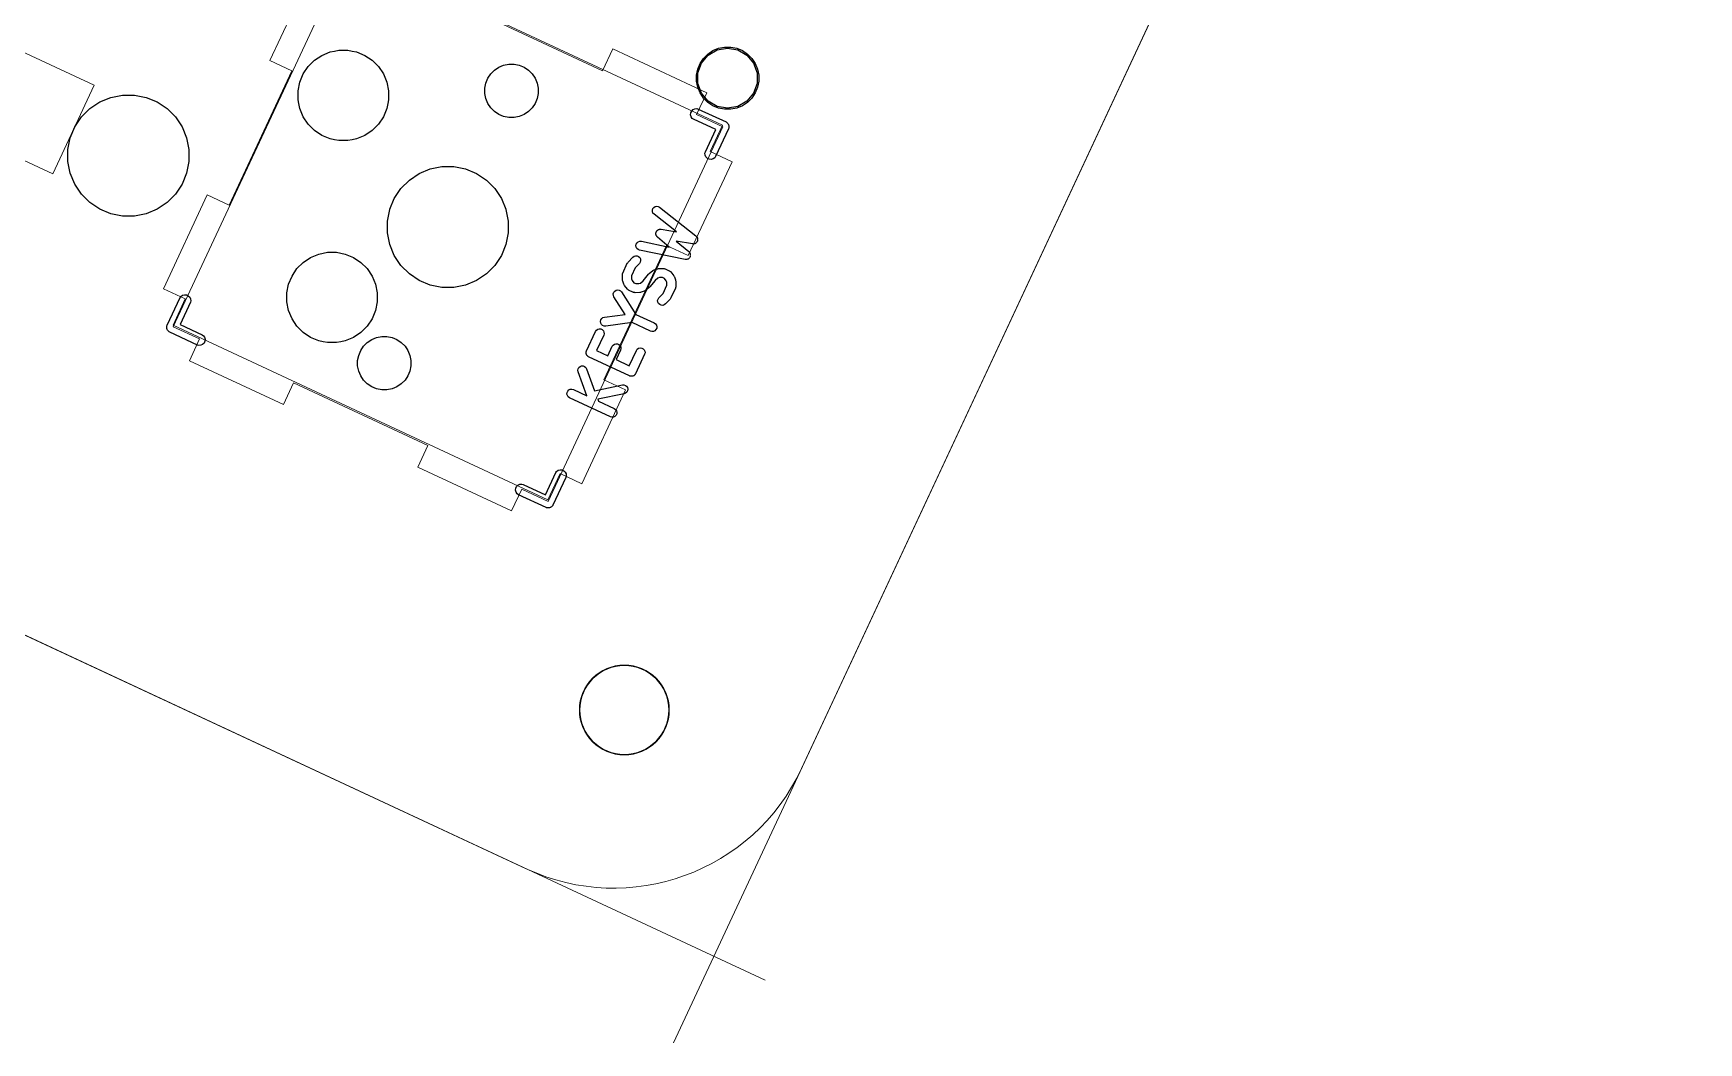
# Model space of a CAD drawing. Header units: millimetres. Extents: x 13 to 222, y -3 to 195.
# Drawn here: x 165 to 221.3, y -3.2 to 30.9 of the extents above; entities that cross this region are included whole.
import ezdxf

# ---------------------------------------------------------------- set-up
doc = ezdxf.new("R2010")
doc.units = ezdxf.units.MM
doc.header["$MEASUREMENT"] = 0
doc.layers.add('Ergodox plate', color=7, linetype='Continuous', lineweight=0, true_color=0xf6921e)
doc.layers.add('Orig switch cut', color=7, linetype='Continuous', lineweight=0, true_color=0xde3535)
doc.layers.add('Mask', color=134, linetype='Continuous')
doc.layers.add('Silk', color=142, linetype='Continuous')

msp = doc.modelspace()

# ---------------------------------------------------------------- linework, layer by layer
at = {"layer": 'Ergodox plate'}
msp.add_lwpolyline([(176.097, 171.874), (176.097, 92.985, 0.291482), (180.139, 86.641), (213.549, 71.063, -0.414222), (216.936, 61.76), (190.971, 6.079, -0.414191), (181.669, 2.693), (102.101, 39.788, 0.108514), (99.143, 40.444), (22.011, 40.444, -0.414214)], format="xyb", dxfattribs=at)
for points in [[(165.676, 26.179), (153.016, 32.082), (154.411, 35.074), (167.073, 29.171)], [(188.302, 27.82), (187.886, 26.931), (188.622, 26.588), (187.144, 23.416), (186.407, 23.759), (184.291, 19.22), (185.028, 18.877), (183.547, 15.704), (182.811, 16.047), (182.397, 15.158), (169.735, 21.064), (170.151, 21.953), (169.415, 22.296), (170.893, 25.468), (171.63, 25.125), (173.745, 29.664), (173.009, 30.007), (174.49, 33.179), (175.226, 32.837), (175.64, 33.726)]]:
    msp.add_lwpolyline(points, close=True, dxfattribs=at)
msp.add_circle((184.983, 8.058), 1.5, dxfattribs=at)
at = {"layer": 'Mask', "linetype": 'Continuous'}
for p, q in [((187.974, 30.342), (188.166, 30.421)), ((188.166, 30.421), (188.369, 30.462)), ((188.369, 30.462), (188.576, 30.462)), ((188.576, 30.462), (188.779, 30.421)), ((188.779, 30.421), (188.97, 30.342)), ((174.305, 29.803), (174.518, 30.015)), ((174.518, 30.015), (174.768, 30.182)), ((174.768, 30.182), (175.045, 30.297)), ((175.045, 30.297), (175.193, 30.326)), ((175.193, 30.326), (175.34, 30.356)), ((175.34, 30.356), (175.641, 30.356)), ((175.641, 30.356), (175.788, 30.326)), ((175.788, 30.326), (175.935, 30.297)), ((175.935, 30.297), (176.213, 30.182)), ((176.213, 30.182), (176.463, 30.015)), ((176.463, 30.015), (176.676, 29.803)), ((180.741, 29.783), (180.905, 29.851)), ((180.905, 29.851), (181.079, 29.886)), ((181.079, 29.886), (181.257, 29.886)), ((181.257, 29.886), (181.431, 29.851)), ((181.431, 29.851), (181.595, 29.783)), ((187.462, 29.717), (187.541, 29.909)), ((187.541, 29.909), (187.656, 30.081)), ((187.656, 30.081), (187.802, 30.227)), ((187.802, 30.227), (187.974, 30.342)), ((188.97, 30.342), (189.142, 30.227)), ((189.142, 30.227), (189.289, 30.081)), ((189.289, 30.081), (189.404, 29.909)), ((189.404, 29.909), (189.483, 29.717)), ((173.964, 28.98), (174.023, 29.275)), ((174.023, 29.275), (174.138, 29.553)), ((174.023, 29.275), (174.023, 29.275)), ((174.138, 29.553), (174.305, 29.803)), ((176.676, 29.803), (176.843, 29.553)), ((176.843, 29.553), (176.958, 29.275)), ((176.958, 29.275), (176.958, 29.275)), ((176.958, 29.275), (177.016, 28.98)), ((180.301, 29.248), (180.369, 29.412)), ((180.369, 29.412), (180.468, 29.559)), ((180.468, 29.559), (180.593, 29.685)), ((180.593, 29.685), (180.741, 29.783)), ((181.595, 29.783), (181.742, 29.685)), ((181.742, 29.685), (181.868, 29.559)), ((181.868, 29.559), (181.966, 29.412)), ((181.966, 29.412), (182.034, 29.248)), ((187.421, 29.514), (187.462, 29.717)), ((187.421, 29.307), (187.421, 29.514)), ((187.462, 29.104), (187.421, 29.307)), ((189.483, 29.717), (189.523, 29.514)), ((189.523, 29.307), (189.483, 29.104)), ((189.523, 29.514), (189.523, 29.307)), ((167.261, 28.609), (167.633, 28.764)), ((167.633, 28.764), (168.028, 28.842)), ((167.633, 28.764), (167.633, 28.764)), ((167.633, 28.764), (167.633, 28.764)), ((168.028, 28.842), (168.431, 28.842)), ((168.431, 28.842), (168.826, 28.764)), ((168.826, 28.764), (168.826, 28.764)), ((168.826, 28.764), (168.826, 28.764)), ((168.826, 28.764), (169.198, 28.609)), ((173.964, 28.679), (173.964, 28.98)), ((177.016, 28.98), (177.016, 28.679)), ((180.267, 29.074), (180.301, 29.248)), ((180.267, 28.896), (180.267, 29.074)), ((180.301, 28.722), (180.267, 28.896)), ((180.369, 28.558), (180.301, 28.722)), ((182.034, 28.722), (181.966, 28.558)), ((182.034, 29.248), (182.069, 29.074)), ((182.069, 28.896), (182.034, 28.722)), ((182.069, 29.074), (182.069, 28.896)), ((187.541, 28.913), (187.462, 29.104)), ((187.656, 28.741), (187.541, 28.913)), ((187.802, 28.595), (187.656, 28.741)), ((189.289, 28.741), (189.142, 28.595)), ((189.404, 28.913), (189.289, 28.741)), ((189.483, 29.104), (189.404, 28.913)), ((166.641, 28.101), (166.926, 28.386)), ((166.926, 28.386), (167.261, 28.609)), ((169.198, 28.609), (169.533, 28.386)), ((169.533, 28.386), (169.818, 28.101)), ((173.988, 28.558), (173.964, 28.679)), ((174.023, 28.385), (173.988, 28.558)), ((174.138, 28.107), (174.023, 28.385)), ((176.958, 28.385), (176.843, 28.107)), ((176.992, 28.558), (176.958, 28.385)), ((177.016, 28.679), (176.992, 28.558)), ((180.468, 28.411), (180.369, 28.558)), ((180.593, 28.285), (180.468, 28.411)), ((180.741, 28.186), (180.593, 28.285)), ((180.905, 28.118), (180.741, 28.186)), ((181.595, 28.186), (181.431, 28.118)), ((181.742, 28.285), (181.595, 28.186)), ((181.868, 28.411), (181.742, 28.285)), ((181.966, 28.558), (181.868, 28.411)), ((187.974, 28.48), (187.802, 28.595)), ((188.166, 28.4), (187.974, 28.48)), ((188.369, 28.36), (188.166, 28.4)), ((188.576, 28.36), (188.369, 28.36)), ((188.779, 28.4), (188.576, 28.36)), ((188.97, 28.48), (188.779, 28.4)), ((189.142, 28.595), (188.97, 28.48)), ((166.263, 27.394), (166.417, 27.766)), ((166.417, 27.766), (166.641, 28.101)), ((169.818, 28.101), (170.042, 27.766)), ((170.042, 27.766), (170.196, 27.394)), ((174.305, 27.857), (174.138, 28.107)), ((174.518, 27.644), (174.305, 27.857)), ((174.768, 27.477), (174.518, 27.644)), ((176.463, 27.644), (176.213, 27.477)), ((176.676, 27.857), (176.463, 27.644)), ((176.843, 28.107), (176.676, 27.857)), ((181.079, 28.084), (180.905, 28.118)), ((181.257, 28.084), (181.079, 28.084)), ((181.431, 28.118), (181.257, 28.084)), ((166.185, 26.999), (166.263, 27.394)), ((170.196, 27.394), (170.274, 26.999)), ((175.045, 27.362), (174.768, 27.477)), ((175.193, 27.333), (175.045, 27.362)), ((175.34, 27.304), (175.193, 27.333)), ((175.641, 27.304), (175.34, 27.304)), ((175.788, 27.333), (175.641, 27.304)), ((175.935, 27.362), (175.788, 27.333)), ((176.213, 27.477), (175.935, 27.362)), ((166.185, 26.596), (166.185, 26.999)), ((166.263, 26.201), (166.185, 26.596)), ((170.274, 26.596), (170.196, 26.201)), ((170.274, 26.999), (170.274, 26.596)), ((166.417, 25.829), (166.263, 26.201)), ((170.196, 26.201), (170.042, 25.829)), ((177.436, 25.682), (177.72, 25.966)), ((177.72, 25.966), (177.721, 25.967)), ((177.721, 25.967), (178.054, 26.19)), ((178.054, 26.19), (178.426, 26.343)), ((178.426, 26.343), (178.82, 26.422)), ((178.426, 26.343), (178.426, 26.343)), ((178.426, 26.343), (178.426, 26.343)), ((178.82, 26.422), (179.222, 26.422)), ((179.222, 26.422), (179.616, 26.343)), ((179.616, 26.343), (179.616, 26.343)), ((179.616, 26.343), (179.616, 26.343)), ((179.616, 26.343), (179.988, 26.19)), ((179.988, 26.19), (180.321, 25.967)), ((180.321, 25.967), (180.322, 25.966)), ((180.322, 25.966), (180.606, 25.682)), ((166.641, 25.494), (166.417, 25.829)), ((166.926, 25.209), (166.641, 25.494)), ((169.818, 25.494), (169.533, 25.209)), ((170.042, 25.829), (169.818, 25.494)), ((177.062, 24.985), (177.212, 25.348)), ((177.212, 25.348), (177.436, 25.682)), ((177.436, 25.682), (177.436, 25.682)), ((180.606, 25.682), (180.606, 25.682)), ((180.606, 25.682), (180.83, 25.348)), ((180.83, 25.348), (180.98, 24.985)), ((167.261, 24.985), (166.926, 25.209)), ((167.633, 24.831), (167.261, 24.985)), ((168.028, 24.752), (167.633, 24.831)), ((167.633, 24.831), (167.633, 24.831)), ((167.633, 24.831), (167.633, 24.831)), ((168.826, 24.831), (168.431, 24.752)), ((169.198, 24.985), (168.826, 24.831)), ((168.826, 24.831), (168.826, 24.831)), ((168.826, 24.831), (168.826, 24.831)), ((169.533, 25.209), (169.198, 24.985)), ((177.014, 24.752), (177.058, 24.976)), ((177.058, 24.976), (177.062, 24.985)), ((180.98, 24.985), (180.984, 24.976)), ((180.984, 24.976), (181.028, 24.752)), ((168.431, 24.752), (168.028, 24.752)), ((176.98, 24.582), (177.014, 24.752)), ((176.98, 24.18), (176.98, 24.582)), ((181.028, 24.752), (181.062, 24.582)), ((181.062, 24.582), (181.062, 24.18)), ((177.058, 23.785), (176.98, 24.18)), ((177.212, 23.414), (177.058, 23.785)), ((180.984, 23.785), (180.83, 23.414)), ((181.062, 24.18), (180.984, 23.785)), ((173.923, 22.974), (174.136, 23.187)), ((174.136, 23.187), (174.386, 23.354)), ((174.386, 23.354), (174.664, 23.469)), ((174.664, 23.469), (174.811, 23.498)), ((174.811, 23.498), (174.958, 23.527)), ((174.958, 23.527), (175.259, 23.527)), ((175.259, 23.527), (175.406, 23.498)), ((175.406, 23.498), (175.554, 23.469)), ((175.554, 23.469), (175.832, 23.354)), ((175.832, 23.354), (176.082, 23.187)), ((176.082, 23.187), (176.294, 22.974)), ((177.364, 23.187), (177.212, 23.414)), ((177.436, 23.08), (177.364, 23.187)), ((177.72, 22.795), (177.436, 23.08)), ((180.606, 23.08), (180.322, 22.795)), ((180.678, 23.187), (180.606, 23.08)), ((180.83, 23.414), (180.678, 23.187)), ((173.641, 22.446), (173.756, 22.724)), ((173.756, 22.724), (173.923, 22.974)), ((176.294, 22.974), (176.461, 22.724)), ((176.461, 22.724), (176.576, 22.446)), ((178.054, 22.572), (177.72, 22.795)), ((177.72, 22.795), (177.72, 22.795)), ((178.426, 22.418), (178.054, 22.572)), ((179.988, 22.572), (179.616, 22.418)), ((180.322, 22.795), (179.988, 22.572)), ((180.322, 22.795), (180.322, 22.795)), ((173.583, 22.152), (173.641, 22.446)), ((173.583, 21.851), (173.583, 22.152)), ((176.576, 22.446), (176.635, 22.152)), ((176.635, 22.152), (176.635, 21.851)), ((178.82, 22.34), (178.426, 22.418)), ((178.426, 22.418), (178.426, 22.418)), ((178.426, 22.418), (178.426, 22.418)), ((179.222, 22.34), (178.82, 22.34)), ((179.616, 22.418), (179.222, 22.34)), ((179.616, 22.418), (179.616, 22.418)), ((179.616, 22.418), (179.616, 22.418)), ((173.641, 21.556), (173.583, 21.851)), ((173.756, 21.278), (173.641, 21.556)), ((176.576, 21.556), (176.461, 21.278)), ((176.635, 21.851), (176.576, 21.556)), ((173.923, 21.028), (173.756, 21.278)), ((174.136, 20.816), (173.923, 21.028)), ((176.294, 21.028), (176.082, 20.816)), ((176.461, 21.278), (176.294, 21.028)), ((174.386, 20.649), (174.136, 20.816)), ((174.664, 20.534), (174.386, 20.649)), ((174.811, 20.505), (174.664, 20.534)), ((174.958, 20.475), (174.811, 20.505)), ((175.259, 20.475), (174.958, 20.475)), ((175.406, 20.505), (175.259, 20.475)), ((175.554, 20.534), (175.406, 20.505)), ((175.832, 20.649), (175.554, 20.534)), ((176.082, 20.816), (175.832, 20.649)), ((176.076, 20.204), (176.174, 20.351)), ((176.174, 20.351), (176.3, 20.477)), ((176.3, 20.477), (176.447, 20.575)), ((176.447, 20.575), (176.611, 20.643)), ((176.611, 20.643), (176.785, 20.678)), ((176.785, 20.678), (176.963, 20.678)), ((176.963, 20.678), (177.137, 20.643)), ((177.137, 20.643), (177.301, 20.575)), ((177.301, 20.575), (177.448, 20.477)), ((177.448, 20.477), (177.574, 20.351)), ((177.574, 20.351), (177.673, 20.204)), ((175.973, 19.866), (176.008, 20.04)), ((175.973, 19.688), (175.973, 19.866)), ((176.008, 20.04), (176.076, 20.204)), ((177.673, 20.204), (177.74, 20.04)), ((177.74, 20.04), (177.775, 19.866)), ((177.775, 19.866), (177.775, 19.688)), ((176.008, 19.514), (175.973, 19.688)), ((176.076, 19.35), (176.008, 19.514)), ((176.174, 19.202), (176.076, 19.35)), ((176.3, 19.077), (176.174, 19.202)), ((177.574, 19.202), (177.448, 19.077)), ((177.673, 19.35), (177.574, 19.202)), ((177.74, 19.514), (177.673, 19.35)), ((177.775, 19.688), (177.74, 19.514)), ((176.447, 18.978), (176.3, 19.077)), ((176.611, 18.91), (176.447, 18.978)), ((176.785, 18.876), (176.611, 18.91)), ((176.963, 18.876), (176.785, 18.876)), ((177.137, 18.91), (176.963, 18.876)), ((177.301, 18.978), (177.137, 18.91)), ((177.448, 19.077), (177.301, 18.978))]:
    msp.add_line(p, q, dxfattribs=at)
at = {"layer": 'Orig switch cut', "lineweight": 0}
for p, q in [((221.281, 71.078), (186.65, -3.188)), ((98.042, 41.681), (189.739, -1.069))]:
    msp.add_line(p, q, dxfattribs=at)
at = {"layer": 'Orig switch cut'}
msp.add_lwpolyline([(175.65, 33.672), (176.539, 33.256), (176.882, 33.992), (180.054, 32.514), (179.711, 31.778), (184.25, 29.662), (184.593, 30.398), (187.766, 28.918), (187.423, 28.181), (188.312, 27.767), (182.406, 15.105), (181.517, 15.522), (181.174, 14.785), (178.002, 16.263), (178.345, 17), (173.806, 19.116), (173.463, 18.379), (170.291, 19.86), (170.633, 20.597), (169.744, 21.011)], close=True, dxfattribs=at)
at = {"layer": 'Orig switch cut', "lineweight": 0}
msp.add_circle((184.983, 8.058), 1.52, dxfattribs=at)
at = {"layer": 'Silk', "linetype": 'Continuous'}
for p, q in [((188.125, 30.365), (188.472, 30.426)), ((188.472, 30.426), (188.82, 30.365)), ((187.472, 29.587), (187.593, 29.919)), ((187.593, 29.919), (187.82, 30.189)), ((187.82, 30.189), (188.125, 30.365)), ((188.82, 30.365), (189.125, 30.189)), ((189.125, 30.189), (189.352, 29.919)), ((189.352, 29.919), (189.472, 29.587)), ((187.472, 29.235), (187.472, 29.587)), ((189.472, 29.587), (189.472, 29.235)), ((187.593, 28.903), (187.472, 29.235)), ((187.82, 28.633), (187.593, 28.903)), ((189.352, 28.903), (189.125, 28.633)), ((189.472, 29.235), (189.352, 28.903)), ((187.224, 28.172), (187.23, 28.239)), ((187.242, 28.108), (187.224, 28.172)), ((187.23, 28.239), (187.259, 28.3)), ((187.259, 28.3), (187.306, 28.348)), ((187.306, 28.348), (187.367, 28.376)), ((187.367, 28.376), (187.434, 28.382)), ((187.434, 28.382), (187.483, 28.369)), ((187.483, 28.369), (188.419, 27.932)), ((188.125, 28.457), (187.82, 28.633)), ((188.472, 28.395), (188.125, 28.457)), ((188.82, 28.457), (188.472, 28.395)), ((189.125, 28.633), (188.82, 28.457)), ((187.28, 28.052), (187.242, 28.108)), ((187.322, 28.024), (187.28, 28.052)), ((188.07, 27.674), (187.322, 28.024)), ((187.721, 26.926), (188.07, 27.674)), ((188.503, 27.701), (188.066, 26.765)), ((188.419, 27.932), (188.419, 27.932)), ((188.419, 27.932), (188.434, 27.925)), ((188.434, 27.925), (188.446, 27.913)), ((188.446, 27.913), (188.46, 27.903)), ((188.46, 27.903), (188.47, 27.89)), ((188.47, 27.89), (188.482, 27.878)), ((188.482, 27.878), (188.489, 27.862)), ((188.489, 27.862), (188.499, 27.848)), ((188.499, 27.848), (188.503, 27.832)), ((188.503, 27.832), (188.51, 27.817)), ((188.51, 27.717), (188.503, 27.701)), ((188.503, 27.701), (188.503, 27.701)), ((188.51, 27.817), (188.512, 27.8)), ((188.512, 27.733), (188.51, 27.717)), ((188.512, 27.8), (188.516, 27.783)), ((188.516, 27.75), (188.512, 27.733)), ((188.516, 27.783), (188.515, 27.767)), ((188.515, 27.767), (188.516, 27.75)), ((187.708, 26.877), (187.721, 26.926)), ((187.714, 26.81), (187.708, 26.877)), ((187.742, 26.749), (187.714, 26.81)), ((187.79, 26.702), (187.742, 26.749)), ((187.851, 26.673), (187.79, 26.702)), ((187.918, 26.668), (187.851, 26.673)), ((187.983, 26.685), (187.918, 26.668)), ((188.038, 26.724), (187.983, 26.685)), ((188.066, 26.765), (188.038, 26.724)), ((185.93, 24.954), (185.947, 25.005)), ((185.932, 24.902), (185.93, 24.954)), ((185.951, 24.852), (185.932, 24.902)), ((185.947, 25.005), (185.98, 25.046)), ((185.986, 24.813), (185.951, 24.852)), ((185.98, 25.046), (186.025, 25.074)), ((186.741, 24.215), (185.986, 24.813)), ((186.025, 25.074), (186.077, 25.085)), ((186.077, 25.085), (186.129, 25.077)), ((186.129, 25.077), (186.176, 25.052)), ((186.176, 25.052), (187.403, 24.079)), ((186.049, 24.183), (186.054, 24.195)), ((186.054, 24.195), (186.056, 24.209)), ((186.056, 24.209), (186.063, 24.22)), ((186.063, 24.22), (186.067, 24.232)), ((186.067, 24.232), (186.076, 24.243)), ((186.076, 24.243), (186.083, 24.254)), ((186.083, 24.254), (186.093, 24.263)), ((186.093, 24.263), (186.101, 24.273)), ((186.101, 24.273), (186.113, 24.28)), ((186.113, 24.28), (186.123, 24.288)), ((186.123, 24.288), (186.136, 24.293)), ((186.136, 24.293), (186.147, 24.299)), ((186.147, 24.299), (186.161, 24.302)), ((186.161, 24.302), (186.173, 24.306)), ((186.173, 24.306), (186.186, 24.306)), ((186.186, 24.306), (186.199, 24.309)), ((186.199, 24.309), (186.213, 24.306)), ((186.213, 24.306), (186.226, 24.306)), ((186.226, 24.306), (186.741, 24.215)), ((185.376, 23.753), (185.387, 23.804)), ((185.384, 23.7), (185.376, 23.753)), ((185.409, 23.654), (185.384, 23.7)), ((185.387, 23.804), (185.415, 23.85)), ((185.449, 23.619), (185.409, 23.654)), ((185.415, 23.85), (185.456, 23.882)), ((185.456, 23.882), (185.507, 23.899)), ((185.507, 23.899), (185.559, 23.898)), ((185.559, 23.898), (186.502, 23.704)), ((186.047, 24.156), (186.049, 24.169)), ((186.049, 24.143), (186.047, 24.156)), ((186.049, 24.169), (186.049, 24.183)), ((186.049, 24.13), (186.049, 24.143)), ((186.054, 24.117), (186.049, 24.13)), ((186.056, 24.104), (186.054, 24.117)), ((186.063, 24.093), (186.056, 24.104)), ((186.068, 24.08), (186.063, 24.093)), ((186.076, 24.07), (186.068, 24.08)), ((186.083, 24.058), (186.076, 24.07)), ((186.093, 24.05), (186.083, 24.058)), ((186.102, 24.039), (186.093, 24.05)), ((186.502, 23.704), (186.102, 24.039)), ((187.282, 23.809), (186.736, 23.906)), ((186.736, 23.906), (187.161, 23.55)), ((187.298, 23.809), (187.282, 23.809)), ((187.313, 23.807), (187.298, 23.809)), ((187.324, 23.809), (187.313, 23.807)), ((187.335, 23.809), (187.324, 23.809)), ((187.35, 23.814), (187.335, 23.809)), ((187.365, 23.818), (187.35, 23.814)), ((187.374, 23.823), (187.365, 23.818)), ((187.385, 23.827), (187.374, 23.823)), ((187.397, 23.837), (187.385, 23.827)), ((187.41, 23.845), (187.397, 23.837)), ((187.403, 24.079), (187.414, 24.067)), ((187.417, 23.854), (187.41, 23.845)), ((187.414, 24.067), (187.426, 24.057)), ((187.425, 23.861), (187.417, 23.854)), ((187.433, 23.875), (187.425, 23.861)), ((187.426, 24.057), (187.431, 24.048)), ((187.431, 24.048), (187.439, 24.039)), ((187.443, 23.887), (187.433, 23.875)), ((187.439, 24.039), (187.444, 24.025)), ((187.446, 23.897), (187.443, 23.887)), ((187.444, 24.025), (187.452, 24.011)), ((187.452, 23.907), (187.446, 23.897)), ((187.452, 24.011), (187.454, 24)), ((187.455, 23.922), (187.452, 23.907)), ((187.454, 24), (187.458, 23.99)), ((187.46, 23.937), (187.455, 23.922)), ((187.458, 23.99), (187.458, 23.974)), ((187.458, 23.974), (187.461, 23.959)), ((187.461, 23.959), (187.459, 23.948)), ((187.459, 23.948), (187.46, 23.937)), ((184.931, 22.826), (185.084, 23.155)), ((185.084, 23.155), (185.098, 23.175)), ((185.098, 23.175), (185.111, 23.195)), ((185.111, 23.195), (185.269, 23.362)), ((185.269, 23.362), (185.312, 23.394)), ((185.312, 23.394), (185.362, 23.409)), ((185.491, 23.152), (185.35, 23.004)), ((185.362, 23.409), (185.415, 23.406)), ((185.415, 23.406), (185.464, 23.384)), ((185.498, 23.599), (185.449, 23.619)), ((185.464, 23.384), (185.502, 23.348)), ((185.52, 23.197), (185.491, 23.152)), ((187.033, 23.284), (185.498, 23.599)), ((185.502, 23.348), (185.526, 23.301)), ((185.532, 23.248), (185.52, 23.197)), ((185.526, 23.301), (185.532, 23.248)), ((187.048, 23.283), (187.033, 23.284)), ((187.064, 23.281), (187.048, 23.283)), ((187.075, 23.283), (187.064, 23.281)), ((187.086, 23.282), (187.075, 23.283)), ((187.1, 23.287), (187.086, 23.282)), ((187.116, 23.29), (187.1, 23.287)), ((187.125, 23.296), (187.116, 23.29)), ((187.136, 23.299), (187.125, 23.296)), ((187.148, 23.309), (187.136, 23.299)), ((187.161, 23.317), (187.148, 23.309)), ((187.161, 23.55), (187.171, 23.538)), ((187.169, 23.325), (187.161, 23.317)), ((187.177, 23.332), (187.169, 23.325)), ((187.171, 23.538), (187.183, 23.528)), ((187.185, 23.345), (187.177, 23.332)), ((187.183, 23.528), (187.188, 23.518)), ((187.195, 23.357), (187.185, 23.345)), ((187.188, 23.518), (187.195, 23.509)), ((187.195, 23.509), (187.201, 23.495)), ((187.199, 23.368), (187.195, 23.357)), ((187.205, 23.377), (187.199, 23.368)), ((187.201, 23.495), (187.208, 23.481)), ((187.208, 23.392), (187.205, 23.377)), ((187.208, 23.481), (187.21, 23.47)), ((187.214, 23.407), (187.208, 23.392)), ((187.21, 23.47), (187.213, 23.46)), ((187.213, 23.46), (187.213, 23.444)), ((187.213, 23.444), (187.216, 23.429)), ((187.216, 23.429), (187.213, 23.418)), ((187.213, 23.418), (187.214, 23.407)), ((184.916, 22.758), (184.918, 22.766)), ((184.921, 22.595), (184.916, 22.758)), ((184.917, 22.775), (184.922, 22.792)), ((184.918, 22.766), (184.917, 22.775)), ((184.926, 22.571), (184.921, 22.595)), ((184.922, 22.792), (184.924, 22.81)), ((184.924, 22.81), (184.928, 22.818)), ((184.93, 22.547), (184.926, 22.571)), ((184.928, 22.818), (184.931, 22.826)), ((184.965, 22.451), (184.93, 22.547)), ((185.35, 23.004), (185.222, 22.73)), ((185.222, 22.73), (185.225, 22.628)), ((185.225, 22.628), (185.243, 22.578)), ((185.243, 22.578), (185.306, 22.499)), ((185.524, 22.489), (185.619, 22.564)), ((185.619, 22.564), (185.797, 22.783)), ((185.797, 22.783), (185.809, 22.794)), ((185.809, 22.794), (185.82, 22.807)), ((185.82, 22.807), (185.947, 22.908)), ((186.023, 22.579), (185.845, 22.359)), ((185.947, 22.908), (185.969, 22.919)), ((185.969, 22.919), (185.99, 22.932)), ((185.99, 22.932), (186.086, 22.967)), ((186.117, 22.654), (186.023, 22.579)), ((186.086, 22.967), (186.11, 22.971)), ((186.11, 22.971), (186.134, 22.976)), ((186.167, 22.672), (186.117, 22.654)), ((186.134, 22.976), (186.297, 22.98)), ((186.269, 22.675), (186.167, 22.672)), ((186.335, 22.644), (186.269, 22.675)), ((186.297, 22.98), (186.305, 22.979)), ((186.305, 22.979), (186.314, 22.98)), ((186.314, 22.98), (186.331, 22.975)), ((186.331, 22.975), (186.349, 22.972)), ((186.398, 22.564), (186.335, 22.644)), ((186.349, 22.972), (186.357, 22.968)), ((186.357, 22.968), (186.365, 22.966)), ((186.365, 22.966), (186.497, 22.905)), ((186.417, 22.514), (186.398, 22.564)), ((186.419, 22.413), (186.417, 22.514)), ((186.497, 22.905), (186.504, 22.9)), ((186.504, 22.9), (186.512, 22.896)), ((186.512, 22.896), (186.525, 22.885)), ((186.525, 22.885), (186.54, 22.874)), ((186.54, 22.874), (186.545, 22.867)), ((186.545, 22.867), (186.552, 22.861)), ((186.552, 22.861), (186.653, 22.734)), ((186.653, 22.734), (186.664, 22.713)), ((186.664, 22.713), (186.676, 22.692)), ((186.676, 22.692), (186.711, 22.595)), ((186.711, 22.595), (186.716, 22.571)), ((186.716, 22.571), (186.721, 22.547)), ((186.721, 22.547), (186.725, 22.385)), ((169.539, 21.06), (169.975, 21.997)), ((169.975, 21.997), (170.004, 22.038)), ((170.004, 22.038), (170.059, 22.077)), ((170.059, 22.077), (170.124, 22.094)), ((170.124, 22.094), (170.191, 22.088)), ((170.191, 22.088), (170.252, 22.06)), ((170.252, 22.06), (170.3, 22.012)), ((170.3, 22.012), (170.328, 21.951)), ((170.328, 21.951), (170.334, 21.884)), ((184.611, 22.124), (184.627, 22.174)), ((184.613, 22.071), (184.611, 22.124)), ((184.634, 22.022), (184.613, 22.071)), ((184.627, 22.174), (184.659, 22.216)), ((185.014, 21.426), (184.634, 22.022)), ((184.659, 22.216), (184.704, 22.245)), ((184.704, 22.245), (184.755, 22.256)), ((184.755, 22.256), (184.808, 22.249)), ((184.808, 22.249), (184.855, 22.225)), ((184.855, 22.225), (184.891, 22.186)), ((184.891, 22.186), (185.376, 21.426)), ((184.977, 22.43), (184.965, 22.451)), ((184.989, 22.408), (184.977, 22.43)), ((185.09, 22.281), (184.989, 22.408)), ((185.096, 22.275), (185.09, 22.281)), ((185.101, 22.268), (185.096, 22.275)), ((185.116, 22.258), (185.101, 22.268)), ((185.129, 22.246), (185.116, 22.258)), ((185.138, 22.243), (185.129, 22.246)), ((185.145, 22.238), (185.138, 22.243)), ((185.276, 22.177), (185.145, 22.238)), ((185.285, 22.174), (185.276, 22.177)), ((185.293, 22.17), (185.285, 22.174)), ((185.31, 22.167), (185.293, 22.17)), ((185.306, 22.499), (185.373, 22.468)), ((185.327, 22.163), (185.31, 22.167)), ((185.336, 22.164), (185.327, 22.163)), ((185.345, 22.162), (185.336, 22.164)), ((185.507, 22.167), (185.345, 22.162)), ((185.373, 22.468), (185.474, 22.471)), ((185.474, 22.471), (185.524, 22.489)), ((185.531, 22.172), (185.507, 22.167)), ((185.555, 22.176), (185.531, 22.172)), ((185.652, 22.211), (185.555, 22.176)), ((185.673, 22.223), (185.652, 22.211)), ((185.694, 22.235), (185.673, 22.223)), ((185.821, 22.336), (185.694, 22.235)), ((185.832, 22.348), (185.821, 22.336)), ((185.845, 22.359), (185.832, 22.348)), ((186.109, 21.894), (186.122, 21.946)), ((186.122, 21.946), (186.151, 21.99)), ((186.151, 21.99), (186.292, 22.139)), ((186.292, 22.139), (186.419, 22.413)), ((186.53, 21.947), (186.372, 21.781)), ((186.543, 21.968), (186.53, 21.947)), ((186.557, 21.988), (186.543, 21.968)), ((186.711, 22.316), (186.557, 21.988)), ((186.713, 22.325), (186.711, 22.316)), ((186.717, 22.333), (186.713, 22.325)), ((186.72, 22.35), (186.717, 22.333)), ((186.724, 22.368), (186.72, 22.35)), ((186.725, 22.385), (186.724, 22.376)), ((186.724, 22.376), (186.724, 22.368)), ((170.321, 21.836), (169.972, 21.087)), ((170.334, 21.884), (170.321, 21.836)), ((184.313, 21.334), (185.014, 21.426)), ((185.376, 21.426), (185.993, 21.138)), ((186.115, 21.842), (186.109, 21.894)), ((186.139, 21.794), (186.115, 21.842)), ((186.178, 21.758), (186.139, 21.794)), ((186.226, 21.737), (186.178, 21.758)), ((186.279, 21.734), (186.226, 21.737)), ((186.33, 21.749), (186.279, 21.734)), ((186.372, 21.781), (186.33, 21.749)), ((169.526, 21.012), (169.53, 21.028)), ((169.527, 20.995), (169.526, 21.012)), ((169.526, 20.978), (169.527, 20.995)), ((169.53, 20.962), (169.526, 20.978)), ((169.53, 21.028), (169.532, 21.045)), ((169.532, 20.945), (169.53, 20.962)), ((169.532, 21.045), (169.539, 21.06)), ((169.539, 20.93), (169.532, 20.945)), ((169.539, 21.06), (169.539, 21.06)), ((169.543, 20.913), (169.539, 20.93)), ((169.553, 20.899), (169.543, 20.913)), ((169.56, 20.884), (169.553, 20.899)), ((169.572, 20.872), (169.56, 20.884)), ((169.582, 20.858), (169.572, 20.872)), ((169.596, 20.849), (169.582, 20.858)), ((169.608, 20.837), (169.596, 20.849)), ((169.623, 20.829), (169.608, 20.837)), ((170.559, 20.393), (169.623, 20.829)), ((169.972, 21.087), (170.72, 20.738)), ((183.704, 20.195), (184.011, 20.853)), ((184.011, 20.853), (184.041, 20.896)), ((184.041, 20.896), (184.084, 20.927)), ((184.084, 20.927), (184.135, 20.94)), ((184.135, 20.94), (184.188, 20.936)), ((184.18, 21.19), (184.192, 21.242)), ((184.187, 21.137), (184.18, 21.19)), ((184.212, 21.091), (184.187, 21.137)), ((184.188, 20.936), (184.236, 20.913)), ((184.192, 21.242), (184.22, 21.286)), ((184.251, 21.055), (184.212, 21.091)), ((184.22, 21.286), (184.262, 21.318)), ((184.236, 20.913), (184.274, 20.876)), ((184.3, 21.034), (184.251, 21.055)), ((184.262, 21.318), (184.313, 21.334)), ((184.274, 20.876), (184.296, 20.828)), ((184.296, 20.828), (184.3, 20.775)), ((184.353, 21.032), (184.3, 21.034)), ((185.247, 21.149), (184.353, 21.032)), ((185.864, 20.861), (185.247, 21.149)), ((185.915, 20.848), (185.864, 20.861)), ((185.968, 20.852), (185.915, 20.848)), ((186.016, 20.875), (185.968, 20.852)), ((185.993, 21.138), (186.036, 21.107)), ((186.053, 20.912), (186.016, 20.875)), ((186.036, 21.107), (186.067, 21.064)), ((186.076, 20.96), (186.053, 20.912)), ((186.067, 21.064), (186.08, 21.013)), ((186.08, 21.013), (186.076, 20.96)), ((170.608, 20.38), (170.559, 20.393)), ((170.675, 20.386), (170.608, 20.38)), ((170.736, 20.414), (170.675, 20.386)), ((170.72, 20.738), (170.762, 20.709)), ((170.783, 20.461), (170.736, 20.414)), ((170.762, 20.709), (170.8, 20.654)), ((170.812, 20.522), (170.783, 20.461)), ((170.8, 20.654), (170.817, 20.589)), ((170.817, 20.589), (170.812, 20.522)), ((184.287, 20.724), (184.045, 20.205)), ((184.3, 20.775), (184.287, 20.724)), ((184.426, 20.027), (184.576, 20.349)), ((184.576, 20.349), (184.607, 20.392)), ((184.607, 20.392), (184.65, 20.423)), ((184.65, 20.423), (184.701, 20.436)), ((184.701, 20.436), (184.754, 20.432)), ((184.754, 20.432), (184.802, 20.409)), ((184.802, 20.409), (184.839, 20.372)), ((184.839, 20.372), (184.862, 20.324)), ((184.866, 20.271), (184.853, 20.22)), ((184.862, 20.324), (184.866, 20.271)), ((185.422, 20.252), (185.465, 20.283)), ((185.465, 20.283), (185.517, 20.296)), ((185.517, 20.296), (185.569, 20.292)), ((185.569, 20.292), (185.617, 20.269)), ((185.617, 20.269), (185.655, 20.232)), ((183.69, 20.144), (183.694, 20.157)), ((183.691, 20.131), (183.69, 20.144)), ((183.69, 20.118), (183.691, 20.131)), ((183.694, 20.105), (183.69, 20.118)), ((183.694, 20.157), (183.695, 20.17)), ((183.695, 20.091), (183.694, 20.105)), ((183.695, 20.17), (183.7, 20.182)), ((183.7, 20.079), (183.695, 20.091)), ((183.7, 20.182), (183.704, 20.195)), ((183.704, 20.066), (183.7, 20.079)), ((183.712, 20.056), (183.704, 20.066)), ((183.717, 20.043), (183.712, 20.056)), ((183.727, 20.034), (183.717, 20.043)), ((183.734, 20.023), (183.727, 20.034)), ((183.745, 20.015), (183.734, 20.023)), ((183.755, 20.006), (183.745, 20.015)), ((183.767, 20), (183.755, 20.006)), ((183.778, 19.993), (183.767, 20)), ((185.159, 19.349), (183.778, 19.993)), ((184.045, 20.205), (184.426, 20.027)), ((184.853, 20.22), (184.702, 19.898)), ((184.702, 19.898), (185.149, 19.689)), ((185.149, 19.689), (185.392, 20.209)), ((185.668, 20.08), (185.361, 19.422)), ((185.392, 20.209), (185.422, 20.252)), ((185.655, 20.232), (185.677, 20.184)), ((185.682, 20.131), (185.668, 20.08)), ((185.677, 20.184), (185.682, 20.131)), ((183.414, 19.539), (183.423, 19.591)), ((183.423, 19.487), (183.414, 19.539)), ((183.423, 19.591), (183.449, 19.637)), ((183.718, 18.675), (183.423, 19.487)), ((183.449, 19.637), (183.49, 19.671)), ((183.49, 19.671), (183.539, 19.689)), ((183.539, 19.689), (183.592, 19.689)), ((183.592, 19.689), (183.642, 19.671)), ((183.642, 19.671), (183.683, 19.637)), ((183.683, 19.637), (183.709, 19.591)), ((183.709, 19.591), (183.98, 18.847)), ((185.172, 19.345), (185.159, 19.349)), ((185.184, 19.34), (185.172, 19.345)), ((185.197, 19.338), (185.184, 19.34)), ((185.21, 19.335), (185.197, 19.338)), ((185.223, 19.336), (185.21, 19.335)), ((185.236, 19.335), (185.223, 19.336)), ((185.249, 19.338), (185.236, 19.335)), ((185.263, 19.34), (185.249, 19.338)), ((185.275, 19.345), (185.263, 19.34)), ((185.288, 19.349), (185.275, 19.345)), ((185.299, 19.356), (185.288, 19.349)), ((185.311, 19.362), (185.299, 19.356)), ((185.32, 19.371), (185.311, 19.362)), ((185.331, 19.379), (185.32, 19.371)), ((185.339, 19.39), (185.331, 19.379)), ((185.348, 19.399), (185.339, 19.39)), ((185.354, 19.411), (185.348, 19.399)), ((185.361, 19.422), (185.354, 19.411)), ((183.046, 18.736), (183.051, 18.789)), ((183.06, 18.685), (183.046, 18.736)), ((183.051, 18.789), (183.073, 18.837)), ((183.09, 18.642), (183.06, 18.685)), ((183.073, 18.837), (183.11, 18.875)), ((183.133, 18.612), (183.09, 18.642)), ((183.11, 18.875), (183.158, 18.897)), ((184.515, 17.967), (183.133, 18.612)), ((183.158, 18.897), (183.211, 18.901)), ((183.211, 18.901), (183.262, 18.888)), ((183.262, 18.888), (183.718, 18.675)), ((183.98, 18.847), (184.916, 19.044)), ((184.979, 18.746), (184.085, 18.558)), ((184.916, 19.044), (184.969, 19.046)), ((184.969, 19.046), (185.019, 19.029)), ((185.028, 18.765), (184.979, 18.746)), ((185.019, 19.029), (185.061, 18.997)), ((185.067, 18.801), (185.028, 18.765)), ((185.061, 18.997), (185.089, 18.952)), ((185.092, 18.847), (185.067, 18.801)), ((185.089, 18.952), (185.099, 18.9)), ((185.099, 18.9), (185.092, 18.847)), ((184.085, 18.558), (184.109, 18.493)), ((184.109, 18.493), (184.644, 18.244)), ((184.644, 18.244), (184.687, 18.213)), ((184.704, 18.018), (184.667, 17.981)), ((184.687, 18.213), (184.717, 18.17)), ((184.726, 18.066), (184.704, 18.018)), ((184.717, 18.17), (184.731, 18.119)), ((184.731, 18.119), (184.726, 18.066)), ((184.566, 17.954), (184.515, 17.967)), ((184.619, 17.958), (184.566, 17.954)), ((184.667, 17.981), (184.619, 17.958)), ((182.315, 15.331), (182.664, 16.08)), ((183.009, 15.919), (182.572, 14.983)), ((182.664, 16.08), (182.693, 16.121)), ((182.693, 16.121), (182.748, 16.16)), ((182.748, 16.16), (182.813, 16.177)), ((182.813, 16.177), (182.879, 16.171)), ((182.879, 16.171), (182.94, 16.143)), ((182.94, 16.143), (182.988, 16.096)), ((182.988, 16.096), (183.016, 16.035)), ((183.022, 15.968), (183.009, 15.919)), ((183.016, 16.035), (183.022, 15.968)), ((181.308, 15.484), (181.314, 15.551)), ((181.325, 15.419), (181.308, 15.484)), ((181.314, 15.551), (181.342, 15.612)), ((181.364, 15.364), (181.325, 15.419)), ((181.342, 15.612), (181.39, 15.659)), ((181.405, 15.335), (181.364, 15.364)), ((181.39, 15.659), (181.45, 15.688)), ((182.341, 14.899), (181.405, 15.335)), ((181.45, 15.688), (181.517, 15.694)), ((181.517, 15.694), (181.566, 15.681)), ((181.566, 15.681), (182.315, 15.331)), ((182.357, 14.891), (182.341, 14.899)), ((182.341, 14.899), (182.341, 14.899)), ((182.374, 14.89), (182.357, 14.891)), ((182.39, 14.886), (182.374, 14.89)), ((182.407, 14.887), (182.39, 14.886)), ((182.424, 14.886), (182.407, 14.887)), ((182.44, 14.89), (182.424, 14.886)), ((182.457, 14.891), (182.44, 14.89)), ((182.472, 14.899), (182.457, 14.891)), ((182.489, 14.903), (182.472, 14.899)), ((182.502, 14.913), (182.489, 14.903)), ((182.518, 14.92), (182.502, 14.913)), ((182.53, 14.932), (182.518, 14.92)), ((182.544, 14.942), (182.53, 14.932)), ((182.553, 14.955), (182.544, 14.942)), ((182.565, 14.967), (182.553, 14.955)), ((182.572, 14.983), (182.565, 14.967)), ((182.572, 14.983), (182.572, 14.983))]:
    msp.add_line(p, q, dxfattribs=at)

doc.saveas('drawing.dxf')
